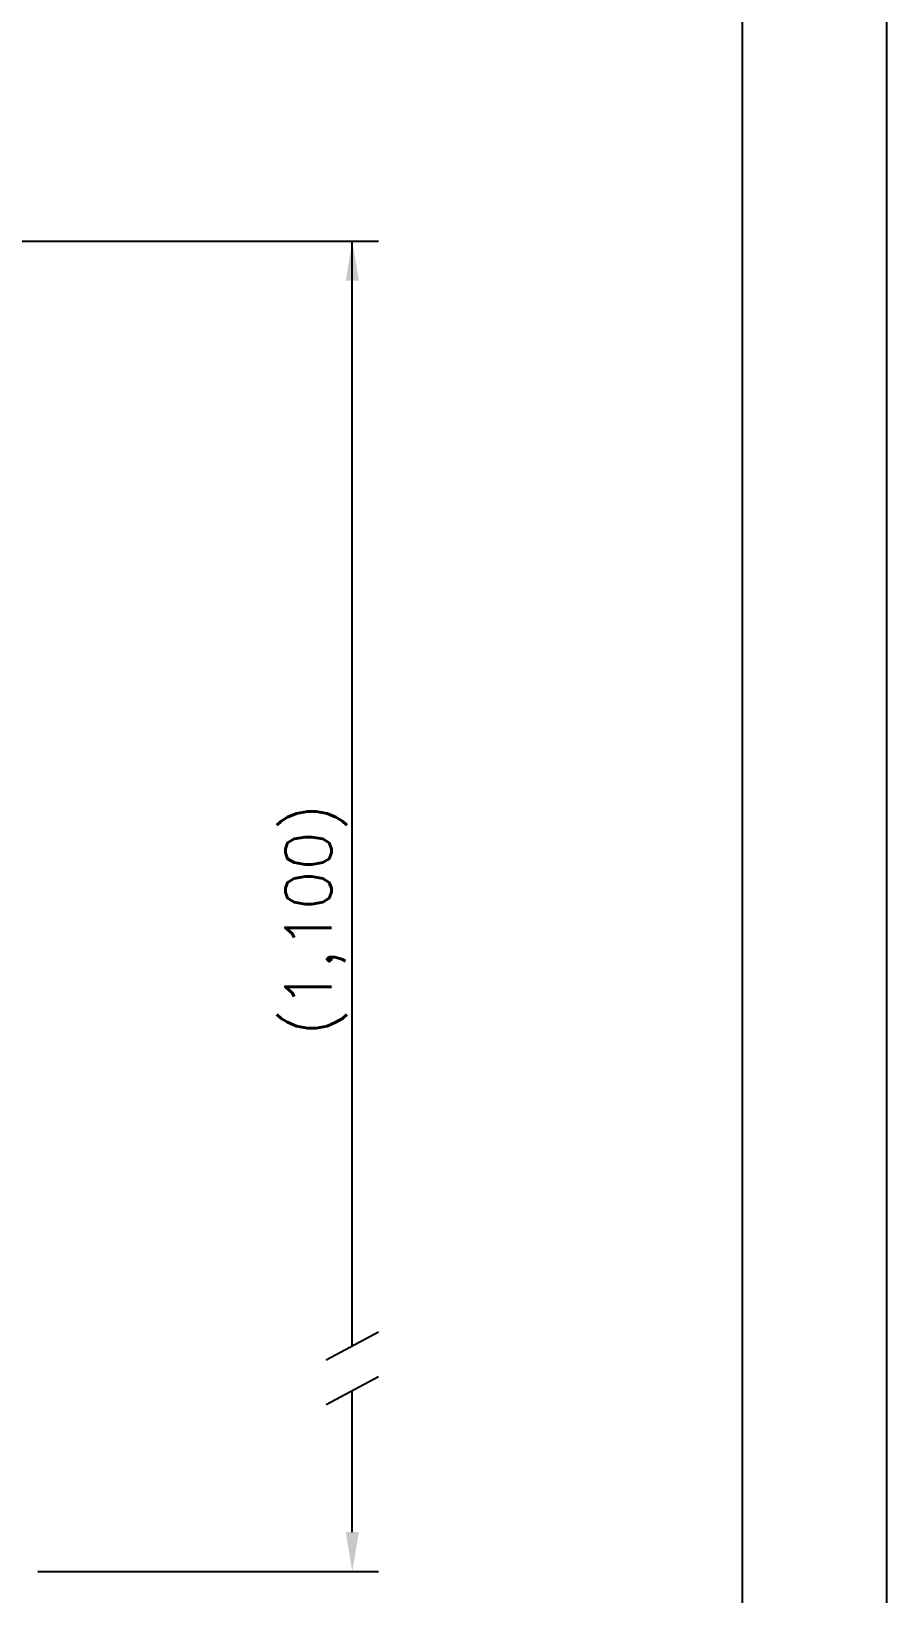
# Model space of a CAD drawing. Extents: x -6018 to -5598, y -4727 to -4430.
# Drawn here: x -5663.4 to -5598.4, y -4665.2 to -4546.3 of the extents above; entities that cross this region are included whole.
import ezdxf

# ---------------------------------------------------------------- set-up
doc = ezdxf.new("R2010")
doc.units = 0
doc.header["$LTSCALE"] = 7
doc.layers.get('0').update_dxf_attribs({"color": 2, "linetype": 'CONTINUOUS'})
doc.layers.add('D', color=2, linetype='CONTINUOUS')
doc.styles.add('GHS', font='ROMANS.shx', dxfattribs={"bigfont": 'GHS.shx'})

# ---------------------------------------------------------------- blocks, each defined once
blk = doc.blocks.new('BORDER')
blk.add_line((1, 0), (1, 1))

msp = doc.modelspace()

# ---------------------------------------------------------------- linework, layer by layer
at = {"color": 4}
msp.add_line((-5609.35532, -4443.18578), (-5609.35532, -4717.18578), dxfattribs=at)
for p, q in [((-5673.12357, -4562.2565), (-5637.00553, -4562.2565)), ((-5639.00553, -4646.31448), (-5639.00553, -4562.2565)), ((-5639.00553, -4660.49149), (-5639.00553, -4649.71275)), ((-5662.42357, -4663.49149), (-5637.00553, -4663.49149))]:
    msp.add_line(p, q)
for points in [[(-5639.50553, -4565.2565), (-5638.50553, -4565.2565), (-5639.00553, -4562.2565)], [(-5639.50553, -4660.49149), (-5638.50553, -4660.49149), (-5639.00553, -4663.49149)]]:
    msp.add_solid(points)
at = {"layer": 'D'}
for p, q in [((-5641.00553, -4647.3787), (-5637.00553, -4645.25027)), ((-5641.00553, -4650.77697), (-5637.00553, -4648.64854)), ((-5662.92357, -4663.49149), (-5647.5235, -4663.49149))]:
    msp.add_line(p, q, dxfattribs=at)

# ---------------------------------------------------------------- block references
at = {"xscale": 420, "yscale": 297, "zscale": 420}
msp.add_blockref('BORDER', (-6018.35532, -4727.18578), dxfattribs=at)

# ---------------------------------------------------------------- texts
at = {"insert": (-5641.75553, -4613.89519), "char_height": 3.5, "width": 18.3333333, "attachment_point": 5, "rotation": 90, "style": 'GHS'}
msp.add_mtext('(1,100)', dxfattribs=at)

doc.saveas('drawing.dxf')
